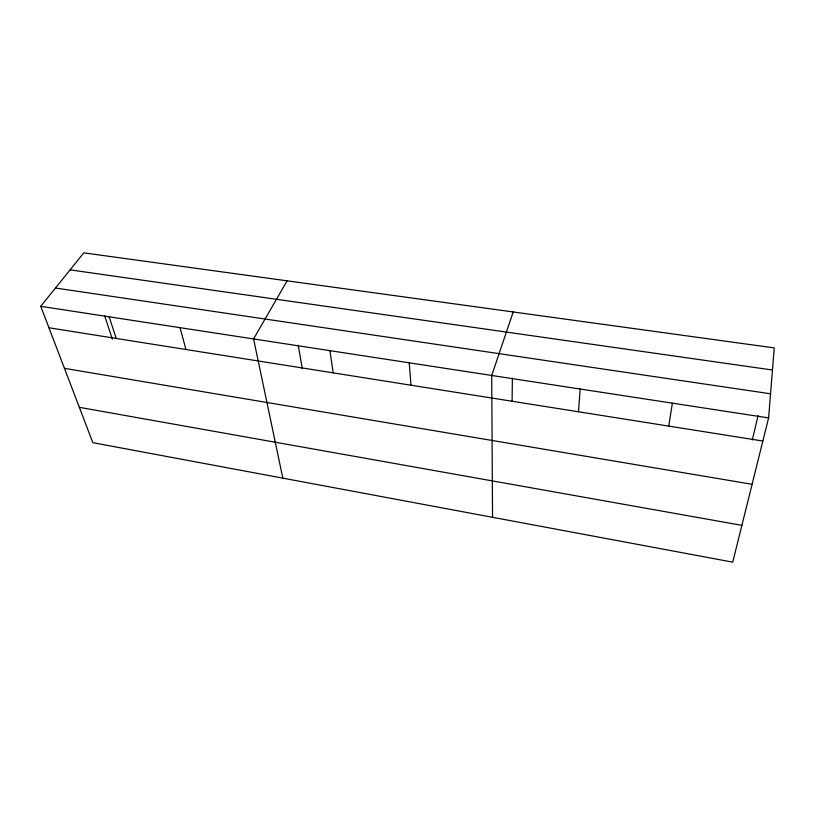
<?xml version="1.0" encoding="UTF-8"?>
<svg xmlns="http://www.w3.org/2000/svg" width="815" height="815" viewBox="0 0 815 815"><rect width="100%" height="100%" fill="white"/><g stroke="black" fill="none" stroke-linecap="round" stroke-linejoin="round"><path stroke-width="1.22" d="M512.105 400.919L512.39 378.099M578.487 411.779L580.158 389.02M768.606 417.912L774.25 347.903L83.782 252.844L40.75 306.318L92.849 442.677L732.736 562.156L768.606 417.912L40.75 306.318M668.748 426.102L672.375 403.15M752.286 440.008L758.093 415.66M513.206 311.962L491.71 375.45L492.555 517.311M287.114 280.839L253.577 338.938L282.825 478.15M70.09 269.857L772.467 370.02M55.471 288.021L770.552 393.798M48.951 327.773L762.85 441.027M64.446 368.349L752.092 484.304M79.34 407.327L741.894 525.349M104.575 315.588L112.378 339.142M109.129 316.801L116.229 338.449M180.023 327.671L185.942 349.513M298.249 345.295L302.324 368.879M329.922 350.654L333.172 372.863M409.242 362.807L410.994 385.21"/></g></svg>
